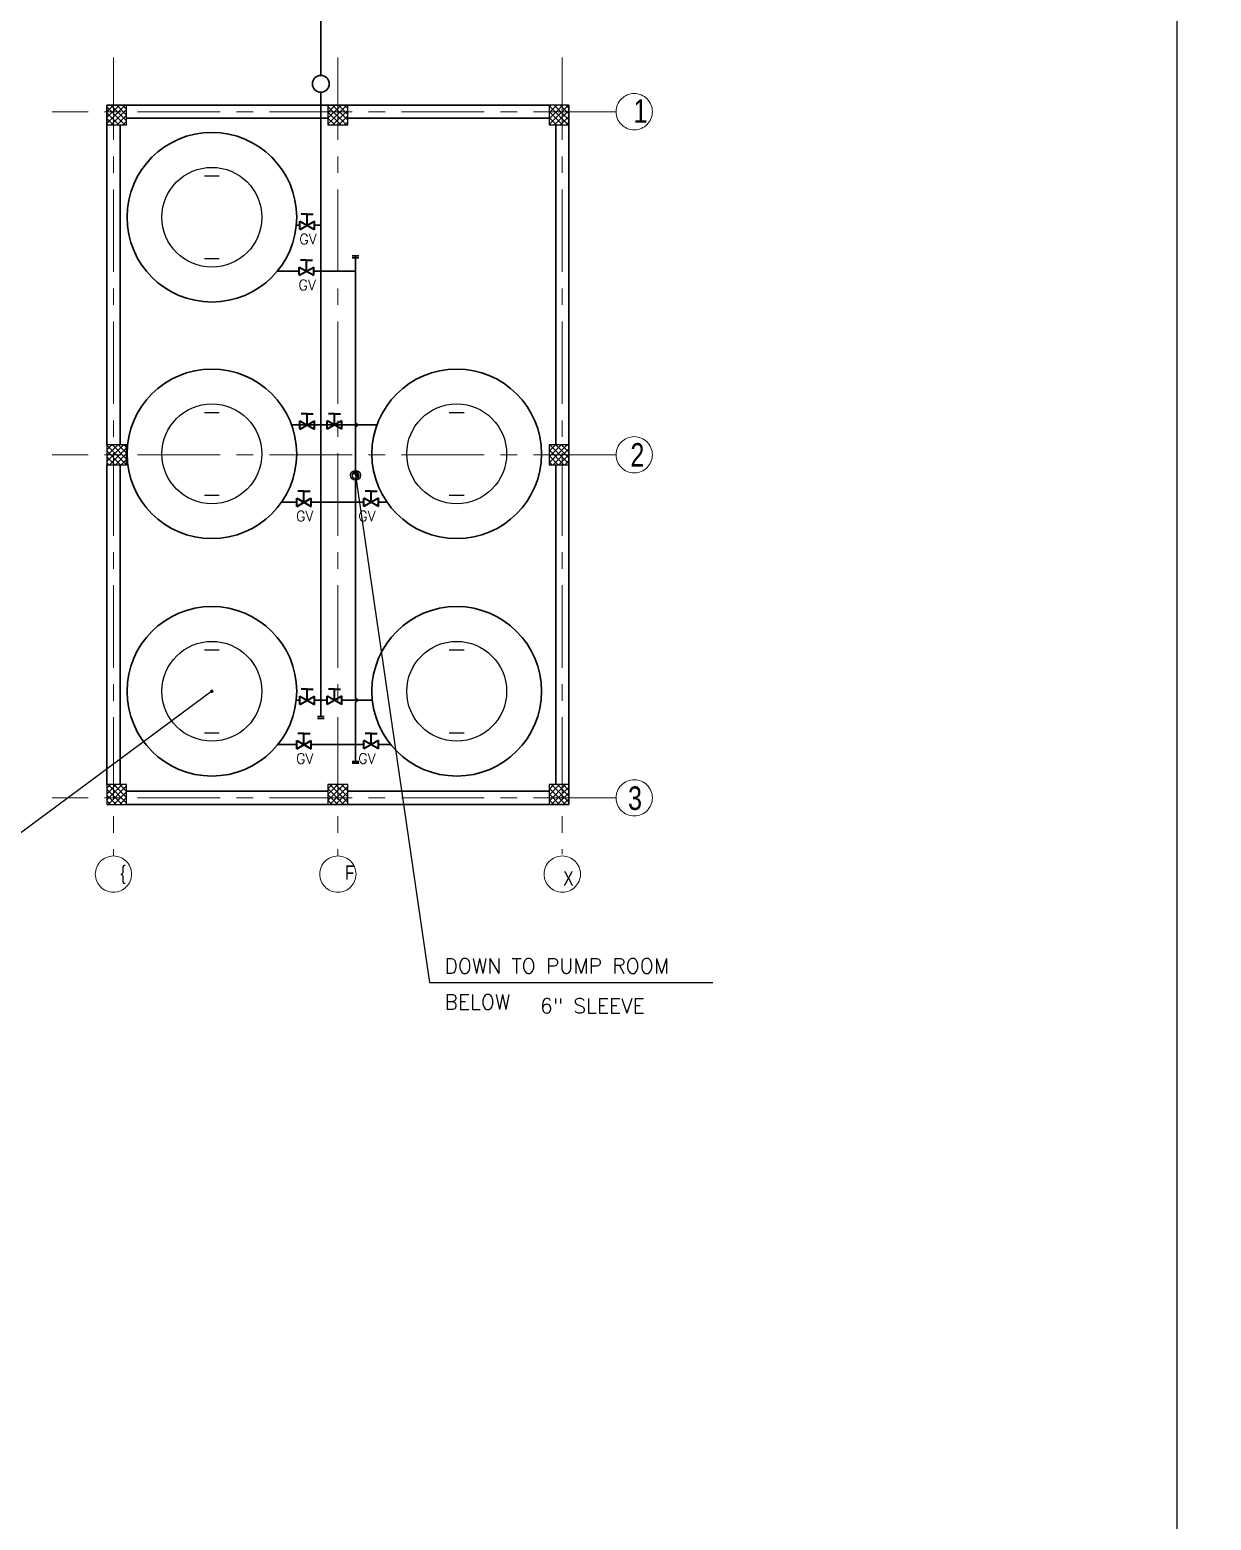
# Model space of a CAD drawing. Extents: x 846 to 947, y 375 to 797.
# Drawn here: x 862.19 to 880.08, y 392.33 to 414.92 of the extents above; entities that cross this region are included whole.
import ezdxf

# ---------------------------------------------------------------- set-up
doc = ezdxf.new("R2010")
doc.units = 0
doc.header["$MEASUREMENT"] = 0
for name, pattern in [('CENTERX2', [4, 2.5, -0.5, 0.5, -0.5]), ('DASHDOT', [1, 0.5, -0.25, 0, -0.25]), ('PHANTOMX2-Z', [10.05, 6, -1.35, 1.35, -1.35])]:
    doc.linetypes.add(name, pattern=pattern)
doc.layers.get('0').update_dxf_attribs({"color": 252, "linetype": 'CONTINUOUS', "lineweight": 30})
for name, color, linetype, lineweight in [('axis', 252, 'CENTERX2', 5), ('axis no.', 11, 'CONTINUOUS', 20), ('Column', 252, 'CONTINUOUS', 25), ('FF TEXT', 5, 'CONTINUOUS', 30), ('hatch', 252, 'CONTINUOUS', 9), ('P-C-WATER', 5, 'PHANTOMX2-Z', 70), ('P-DOMW-CPIP', 160, 'DASHDOT', 35), ('P-TEXT', 1, 'CONTINUOUS', 25), ('PIPING', 1, 'CONTINUOUS', 30), ('Wall', 252, 'CONTINUOUS', 30)]:
    doc.layers.add(name, color=color, linetype=linetype, lineweight=lineweight)
for name, color, linetype in [('Leader', 3, 'CONTINUOUS'), ('PIP', 244, 'CONTINUOUS'), ('محطة المياة', 5, 'CONTINUOUS')]:
    doc.layers.add(name, color=color, linetype=linetype)
doc.styles.add('BASEERA 01', font='romans.shx')
doc.styles.add('BASEERA notes', font='romans.shx', dxfattribs={"width": 0.75})
doc.styles.add('ROMAND', font='ROMAND.SHX')
doc.styles.add('SOSA2', font='SOSA.shx', dxfattribs={"width": 0.8})
doc.dimstyles.new('Baseera 1-100 OBJECTS TO OBJECTS', dxfattribs={"dimtxt": 150, "dimasz": 200, "dimexe": 100, "dimexo": 100, "dimgap": 50, "dimtad": 1, "dimdec": 0, "dimzin": 0, "dimdsep": 46, "dimtxsty": 'BASEERA notes', "dimblk": 'ARCHTICK', "dimcen": 90, "dimclre": 251, "dimclrt": 4, "dimadec": 0, "dimazin": 0, "dimtfac": 1, "dimtdec": 0, "dimtofl": 0, "dimtmove": 1, "dimatfit": 3, "dimfxl": 1, "dimtolj": 1, "dimtzin": 0, "dimlwe": 15, "dimarcsym": 0})
doc.dimstyles.get("Standard").update_dxf_attribs({"dimtxt": 0.12, "dimasz": 0.05, "dimexe": 0.18, "dimexo": 0.0625, "dimgap": 0.09, "dimtad": 0, "dimtih": 1, "dimtoh": 1, "dimzin": 0, "dimdsep": 46, "dimtxsty": 'Standard', "dimblk": 'DOT', "dimcen": 0.09, "dimadec": 0, "dimazin": 0, "dimtfac": 1, "dimtofl": 0, "dimtmove": 0, "dimatfit": 3, "dimldrblk": 'DOT', "dimfxl": 1, "dimtolj": 1, "dimtzin": 0, "dimarcsym": 0})
pattern_1 = [(135.000035, (-915.2045, -309.26087), (-0.0441941467, -0.044194201), []), (225.000035, (-915.2045, -309.26087), (0.044194201, -0.0441941467), [])]

# ---------------------------------------------------------------- blocks, each defined once
blk = doc.blocks.new('DGFDGHF G')
at = {"layer": 'PIP', "color": 1}
blk.add_lwpolyline([(1138.217, 476.113), (1184.863, 476.113), (1184.863, 411.651), (1138.217, 411.651)], close=True, dxfattribs=at)
blk = doc.blocks.new('A$C17E0153C')
at = {"layer": 'محطة المياة', "color": 6, "linetype": 'Continuous'}
for p, q in [((-0.471, 0.084), (-0.471, -0.084)), ((0.471, 0.084), (0.471, -0.084))]:
    blk.add_line(p, q, dxfattribs=at)
for points in [[(-0.471, 0.084), (-0.471, -0.084)], [(0.471, 0.084), (0.471, -0.084)]]:
    blk.add_lwpolyline(points, dxfattribs=at)
at = {"layer": 'محطة المياة', "color": 6, "linetype": 'Continuous', "lineweight": 30}
blk.add_circle((0, 0), 0.965, dxfattribs=at)
at = {"layer": 'محطة المياة', "color": 6, "linetype": 'Continuous'}
blk.add_circle((0, 0), 0.568, dxfattribs=at)
blk = doc.blocks.new('A$C625333DD')
at = {"layer": 'P-DOMW-CPIP', "linetype": 'Continuous', "ltscale": 0.1}
for p, q in [((-84, 0), (-84, 46)), ((0, 0), (-84, 0)), ((-84, 0), (-84, -46)), ((-31, 55), (32, -55)), ((32, 55), (-31, -55)), ((32, 55), (-31, 55)), ((32, -55), (-31, -55))]:
    blk.add_line(p, q, dxfattribs=at)
blk = doc.blocks.new('_ArchTick')
at = {"color": 0, "linetype": 'ByBlock', "const_width": 0.15}
blk.add_lwpolyline([(-0.5, -0.5), (0.5, 0.5)], dxfattribs=at)
blk = doc.blocks.new('_Dot')
at = {"color": 0, "linetype": 'ByBlock', "lineweight": -2}
blk.add_line((-0.5, 0), (-1, 0), dxfattribs=at)
at = {"color": 0, "linetype": 'ByBlock', "const_width": 0.5}
blk.add_lwpolyline([(-0.25, 0, 1), (0.25, 0, 1)], format="xyb", close=True, dxfattribs=at)
blk = doc.blocks.new('dfds')
at = {"layer": 'hatch'}
h = blk.add_hatch(dxfattribs=at)
h.set_pattern_fill('ANSI37', color=0, scale=0.5, angle=90, style=0)
h.set_pattern_definition(pattern_1)
h.paths.add_polyline_path([(-0.2, 0), (-0.2, -0.2), (0, -0.2), (0, 0)])
h.paths.add_polyline_path([(-0.3, 0), (-0.3, -0.2), (-0.2, -0.2), (-0.2, 0)])
h.paths.add_polyline_path([(-0.3, -0.2), (-0.3, -0.3), (-0.2, -0.3), (-0.2, -0.2)])
h.paths.add_polyline_path([(-0.2, -0.2), (-0.2, -0.3), (0, -0.3), (0, -0.2)])
h = blk.add_hatch(dxfattribs=at)
h.set_pattern_fill('ANSI37', color=0, scale=0.5, angle=90, style=0)
h.set_pattern_definition(pattern_1)
h.paths.add_polyline_path([(-6.9, 0), (-6.9, -0.2), (-6.7, -0.2), (-6.7, 0)])
h.paths.add_polyline_path([(-7, 0), (-7, -0.2), (-6.9, -0.2), (-6.9, 0)])
h.paths.add_polyline_path([(-7, -0.2), (-7, -0.3), (-6.9, -0.3), (-6.9, -0.2)])
h.paths.add_polyline_path([(-6.9, -0.2), (-6.9, -0.3), (-6.7, -0.3), (-6.7, -0.2)])
h = blk.add_hatch(dxfattribs=at)
h.set_pattern_fill('ANSI37', color=0, scale=0.5, angle=90, style=0)
h.set_pattern_definition(pattern_1)
h.paths.add_polyline_path([(-3.55, 0), (-3.55, -0.2), (-3.35, -0.2), (-3.35, 0)])
h.paths.add_polyline_path([(-3.65, 0), (-3.65, -0.2), (-3.55, -0.2), (-3.55, 0)])
h.paths.add_polyline_path([(-3.65, -0.2), (-3.65, -0.3), (-3.55, -0.3), (-3.55, -0.2)])
h.paths.add_polyline_path([(-3.55, -0.2), (-3.55, -0.3), (-3.35, -0.3), (-3.35, -0.2)])
h = blk.add_hatch(dxfattribs=at)
h.set_pattern_fill('ANSI37', color=0, scale=0.5, angle=90, style=0)
h.set_pattern_definition(pattern_1)
h.paths.add_polyline_path([(-6.9, -5.15), (-6.9, -5.35), (-6.7, -5.35), (-6.7, -5.15)])
h.paths.add_polyline_path([(-6.9, -5.15), (-7, -5.15), (-7, -5.35), (-6.9, -5.35)])
h.paths.add_polyline_path([(-7, -5.35), (-7, -5.45), (-6.9, -5.45), (-6.9, -5.35)])
h.paths.add_polyline_path([(-6.9, -5.35), (-6.9, -5.45), (-6.7, -5.45), (-6.7, -5.35)])
h = blk.add_hatch(dxfattribs=at)
h.set_pattern_fill('ANSI37', color=0, scale=0.5, angle=90, style=0)
h.set_pattern_definition(pattern_1)
h.paths.add_polyline_path([(-0.2, -5.15), (-0.2, -5.35), (0, -5.35), (0, -5.15)])
h.paths.add_polyline_path([(-0.3, -5.15), (-0.3, -5.35), (-0.2, -5.35), (-0.2, -5.15)])
h.paths.add_polyline_path([(-0.3, -5.35), (-0.3, -5.45), (-0.2, -5.45), (-0.2, -5.35)])
h.paths.add_polyline_path([(-0.2, -5.35), (-0.2, -5.45), (0, -5.45), (0, -5.35)])
h = blk.add_hatch(dxfattribs=at)
h.set_pattern_fill('ANSI37', color=0, scale=0.5, angle=90, style=0)
h.set_pattern_definition(pattern_1)
h.paths.add_polyline_path([(-6.9, -10.3), (-6.9, -10.5), (-6.7, -10.5), (-6.7, -10.3)])
h.paths.add_polyline_path([(-6.9, -10.3), (-7, -10.3), (-7, -10.5), (-6.9, -10.5)])
h.paths.add_polyline_path([(-7, -10.5), (-7, -10.6), (-6.9, -10.6), (-6.9, -10.5)])
h.paths.add_polyline_path([(-6.9, -10.5), (-6.9, -10.6), (-6.7, -10.6), (-6.7, -10.5)])
h = blk.add_hatch(dxfattribs=at)
h.set_pattern_fill('ANSI37', color=0, scale=0.5, angle=90, style=0)
h.set_pattern_definition(pattern_1)
h.paths.add_polyline_path([(-3.55, -10.3), (-3.55, -10.5), (-3.35, -10.5), (-3.35, -10.3)])
h.paths.add_polyline_path([(-3.65, -10.3), (-3.65, -10.5), (-3.55, -10.5), (-3.55, -10.3)])
h.paths.add_polyline_path([(-3.65, -10.5), (-3.65, -10.6), (-3.55, -10.6), (-3.55, -10.5)])
h.paths.add_polyline_path([(-3.55, -10.5), (-3.55, -10.6), (-3.35, -10.6), (-3.35, -10.5)])
h = blk.add_hatch(dxfattribs=at)
h.set_pattern_fill('ANSI37', color=0, scale=0.5, angle=90, style=0)
h.set_pattern_definition(pattern_1)
h.paths.add_polyline_path([(-0.2, -10.3), (-0.2, -10.5), (0, -10.5), (0, -10.3)])
h.paths.add_polyline_path([(-0.3, -10.3), (-0.3, -10.5), (-0.2, -10.5), (-0.2, -10.3)])
h.paths.add_polyline_path([(-0.3, -10.5), (-0.3, -10.6), (-0.2, -10.6), (-0.2, -10.5)])
h.paths.add_polyline_path([(-0.2, -10.5), (-0.2, -10.6), (0, -10.6), (0, -10.5)])
at = {"layer": 'axis', "color": 0, "ltscale": 0.5}
for p, q in [((-6.9, 0.722), (-6.9, -11.381)), ((-3.5, 0.722), (-3.5, -11.381)), ((-0.1, 0.722), (-0.1, -11.354)), ((0.715, -0.1), (-7.83, -0.1)), ((0.715, -5.3), (-7.83, -5.3)), ((0.715, -10.5), (-7.83, -10.5))]:
    blk.add_line(p, q, dxfattribs=at)
at = {"layer": 'axis', "color": 0, "ltscale": 2}
for centre in [(0.99, -0.1), (0.99, -5.3), (0.99, -10.5), (-6.9, -11.656), (-3.5, -11.656), (-0.1, -11.656)]:
    blk.add_circle(centre, 0.275, dxfattribs=at)
at = {"layer": 'Column', "color": 0}
for points in [[(-0.3, 0), (-0.3, -0.3), (0, -0.3), (0, 0)], [(-7, 0), (-7, -0.3), (-6.7, -0.3), (-6.7, 0)], [(-3.65, 0), (-3.65, -0.3), (-3.35, -0.3), (-3.35, 0)], [(-7, -5.15), (-7, -5.45), (-6.7, -5.45), (-6.7, -5.15)], [(-0.3, -5.15), (-0.3, -5.45), (0, -5.45), (0, -5.15)], [(-7, -10.3), (-7, -10.6), (-6.7, -10.6), (-6.7, -10.3)], [(-3.65, -10.3), (-3.65, -10.6), (-3.35, -10.6), (-3.35, -10.3)], [(-0.3, -10.3), (-0.3, -10.6), (0, -10.6), (0, -10.3)]]:
    blk.add_lwpolyline(points, close=True, dxfattribs=at)
at = {"layer": 'Wall', "color": 0}
for p, q in [((-7, 0), (-0.3, 0)), ((0, 0), (0, -3.725)), ((-7, -5.15), (-7, 0)), ((-6.8, -5.15), (-6.8, -0.3)), ((0, -3.725), (0, -8.875)), ((-7, -5.07), (-7, -5.15)), ((-6.8, -5.15), (-6.8, -5.07)), ((-6.8, -5.07), (-6.8, -5.15)), ((-7, -10.3), (-7, -5.45)), ((-6.8, -6.883), (-6.8, -5.45)), ((-7, -6.783), (-7, -6.883)), ((-6.8, -6.783), (-6.8, -6.883)), ((-6.8, -10.3), (-6.8, -6.883)), ((0, -8.875), (0, -10.6)), ((0, -10.6), (-6.7, -10.6)), ((-6.62, -10.6), (-6.7, -10.6))]:
    blk.add_line(p, q, dxfattribs=at)
for points in [[(-6.7, -0.2), (-3.65, -0.2)], [(-3.35, -0.2), (-0.3, -0.2)], [(-0.2, -0.3), (-0.2, -3.725)], [(-0.2, -3.725), (-0.2, -5.15)], [(-0.2, -5.45), (-0.2, -8.875)], [(-0.2, -8.875), (-0.2, -10.3)], [(-3.65, -10.4), (-6.7, -10.4)], [(-6.62, -10.4), (-6.7, -10.4)], [(-0.3, -10.4), (-3.35, -10.4)]]:
    blk.add_lwpolyline(points, dxfattribs=at)
at = {"layer": 'axis no.', "color": 0, "ltscale": 0.01, "style": 'SOSA2', "width": 0.8}
for s, height, p in [('1', 0.356, (0.978, -0.267)), ('2', 0.356, (0.932, -5.479)), ('3', 0.356, (0.896, -10.683)), ('{', 0.217, (-6.793, -11.742)), ('F', 0.217, (-3.393, -11.742)), ('X', 0.217, (-0.084, -11.83))]:
    blk.add_text(s, height=height, dxfattribs=at).set_placement(p)

msp = doc.modelspace()

# ---------------------------------------------------------------- hatches: boundary and pattern name
at = {"layer": 'PIP'}
h = msp.add_hatch(color=1, dxfattribs=at)
edge = h.paths.add_edge_path()
edge.add_arc((867.096, 408.166), 0.025, 0, 180)
edge.add_arc((867.121, 408.166), 0.05, 0, 180, ccw=False)
edge.add_arc((867.146, 408.166), 0.025, -180, 0, ccw=False)

# ---------------------------------------------------------------- linework, layer by layer
at = {"layer": 'PIP', "color": 2}
msp.add_circle((867.121, 408.166), 0.075, dxfattribs=at)
at = {"layer": 'PIP', "color": 1}
msp.add_circle((867.121, 408.166), 0.05, dxfattribs=at)
for centre, radius, start, end in [((867.121, 408.166), 0.05, 0, 180), ((867.096, 408.166), 0.025, 0, 180), ((867.096, 408.166), 0.025, 0, 180), ((867.146, 408.166), 0.025, 180, 0), ((867.146, 408.166), 0.025, 180, 0)]:
    msp.add_arc(centre, radius, start, end, dxfattribs=at)
at = {"layer": 'PIPING', "color": 4}
for p, q in [((866.595, 414.226), (866.595, 418.041)), ((866.595, 404.51), (866.595, 413.973)), ((866.223, 411.957), (866.279, 411.957)), ((866.5, 411.957), (866.595, 411.957)), ((866.141, 408.929, 0.097), (867.445, 408.929)), ((866.5, 408.929), (866.596, 408.929)), ((866.691, 408.929), (866.595, 408.929)), ((867.445, 408.929), (866.912, 408.929)), ((866.223, 404.757), (866.279, 404.757)), ((866.5, 404.757), (866.595, 404.757)), ((866.691, 404.757), (866.595, 404.757)), ((867.375, 404.757), (866.912, 404.757)), ((866.645, 404.51), (866.546, 404.51)), ((866.645, 404.482), (866.546, 404.482))]:
    msp.add_line(p, q, dxfattribs=at)
at = {"layer": 'PIPING'}
for p, q in [((867.17, 411.492), (867.072, 411.492)), ((867.17, 411.464), (867.072, 411.464)), ((867.121, 408.216), (867.121, 411.492)), ((865.936, 411.261), (866.267, 411.261)), ((866.487, 411.261), (867.121, 411.261)), ((867.121, 404.784), (867.121, 408.116)), ((865.999, 407.759), (866.228, 407.759)), ((866.449, 407.759), (866.985, 407.759)), ((867.253, 407.759), (866.985, 407.759)), ((867.468, 407.759), (867.598, 407.759)), ((867.121, 403.83), (867.121, 404.73)), ((865.943, 404.084), (866.228, 404.084)), ((866.449, 404.084), (866.985, 404.084)), ((867.253, 404.084), (866.985, 404.084)), ((867.654, 404.084), (867.468, 404.084)), ((867.17, 403.83), (867.072, 403.83)), ((867.17, 403.802), (867.072, 403.802))]:
    msp.add_line(p, q, dxfattribs=at)
at = {"layer": 'PIPING', "color": 4}
msp.add_circle((866.595, 414.099), 0.127, dxfattribs=at)
at = {"layer": 'PIPING'}
for centre in [(867.121, 408.929), (867.121, 404.757)]:
    msp.add_arc(centre, 0.027, 270, 90, dxfattribs=at)

# ---------------------------------------------------------------- block references
at = {"layer": 'axis', "color": 252, "ltscale": 0.3}
msp.add_blockref('dfds', (870.353, 413.777), dxfattribs=at)
at = {"layer": 'P-C-WATER', "xscale": 1.331606217616695, "yscale": 1.331606217616695, "zscale": 1.331606217616695, "rotation": 90}
for p in [(864.944, 412.077), (864.944, 408.492), (868.653, 408.492), (864.944, 404.892), (868.653, 404.892)]:
    msp.add_blockref('A$C17E0153C', p, dxfattribs=at)
at = {"layer": 'P-DOMW-CPIP', "color": 2, "ltscale": 0.1, "yscale": 0.0019999999999527, "zscale": 0.0019999999999527}
for p, xscale, rotation in [((866.389, 411.957), -0.0019999999999527, 90), ((866.377, 411.261), -0.0019999999999527, 90), ((866.389, 408.929), -0.0019999999999527, 90), ((866.802, 408.929), 0.0019999999999527, 270), ((866.339, 407.759), -0.0019999999999527, 90), ((867.358, 407.759), 0.0019999999999527, 270), ((866.389, 404.757), -0.0019999999999527, 90), ((866.802, 404.757), 0.0019999999999527, 270), ((866.339, 404.084), -0.0019999999999527, 90), ((867.358, 404.084), 0.0019999999999527, 270)]:
    msp.add_blockref('A$C625333DD', p, dxfattribs=dict(at, xscale=xscale, rotation=rotation))
at = {"layer": 'PIP', "color": 1, "xscale": 0.9000000000000056, "yscale": 0.9000000000000056, "zscale": 0.9000000000000056}
msp.add_blockref('DGFDGHF G', (-144.824, 9.812), dxfattribs=at)

# ---------------------------------------------------------------- texts
at = {"layer": 'FF TEXT', "color": 5, "ltscale": 0.05, "style": 'BASEERA 01'}
for s, height, p in [('DOWN TO PUMP ROOM ', 0.22562, (868.468, 400.616)), ('BELOW  ', 0.2256, (868.468, 400.07)), ('6" SLEEVE ', 0.2256, (869.917, 400.012))]:
    msp.add_text(s, height=height, dxfattribs=at).set_placement(p)
at = {"layer": 'P-TEXT', "color": 3, "ltscale": 0.3, "style": 'ROMAND'}
for p in [(866.269, 411.667, 0), (866.257, 410.971, 0), (866.219, 407.469, 0), (867.162, 407.469, 0), (866.219, 403.793, 0), (867.162, 403.793, 0)]:
    msp.add_text('GV', height=0.1579, dxfattribs=at).set_placement(p)

# ---------------------------------------------------------------- leaders
at = {"layer": 'Leader', "ltscale": 0.05, "has_arrowhead": 0}
msp.add_leader([(867.121, 408.166), (868.242, 400.476), (872.533, 400.476)], dimstyle='Baseera 1-100 OBJECTS TO OBJECTS', override={"dimtad": 0}, dxfattribs=at)
at = {"layer": 'PIP', "color": 2}
msp.add_leader([(864.944, 404.892), (857.323, 399.245)], dimstyle='Standard', override={"dimgap": 0.09, "dimtad": 0, "dimfxl": 0.15, "dimfxlon": 1}, dxfattribs=at)

doc.saveas('drawing.dxf')
